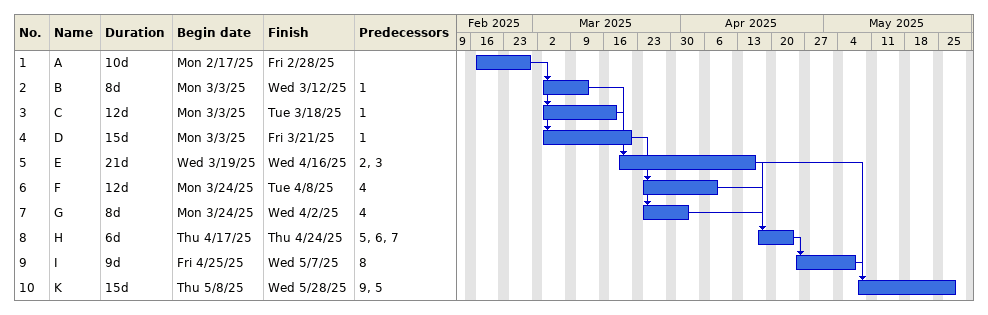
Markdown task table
| ID | Task | Duration | Start | Finish | Predecessors |
|---|---|---|---|---|---|
| 1 | A | 10d | 2025-02-17 | 2025-02-28 |  |
| 2 | B | 8d | 2025-03-03 | 2025-03-12 | 1 |
| 3 | C | 12d | 2025-03-03 | 2025-03-18 | 1 |
| 4 | D | 15d | 2025-03-03 | 2025-03-21 | 1 |
| 5 | E | 21d | 2025-03-19 | 2025-04-16 | 2, 3 |
| 6 | F | 12d | 2025-03-24 | 2025-04-08 | 4 |
| 7 | G | 8d | 2025-03-24 | 2025-04-02 | 4 |
| 8 | H | 6d | 2025-04-17 | 2025-04-24 | 5, 6, 7 |
| 9 | I | 9d | 2025-04-25 | 2025-05-07 | 8 |
| 10 | K | 15d | 2025-05-08 | 2025-05-28 | 9, 5 |
